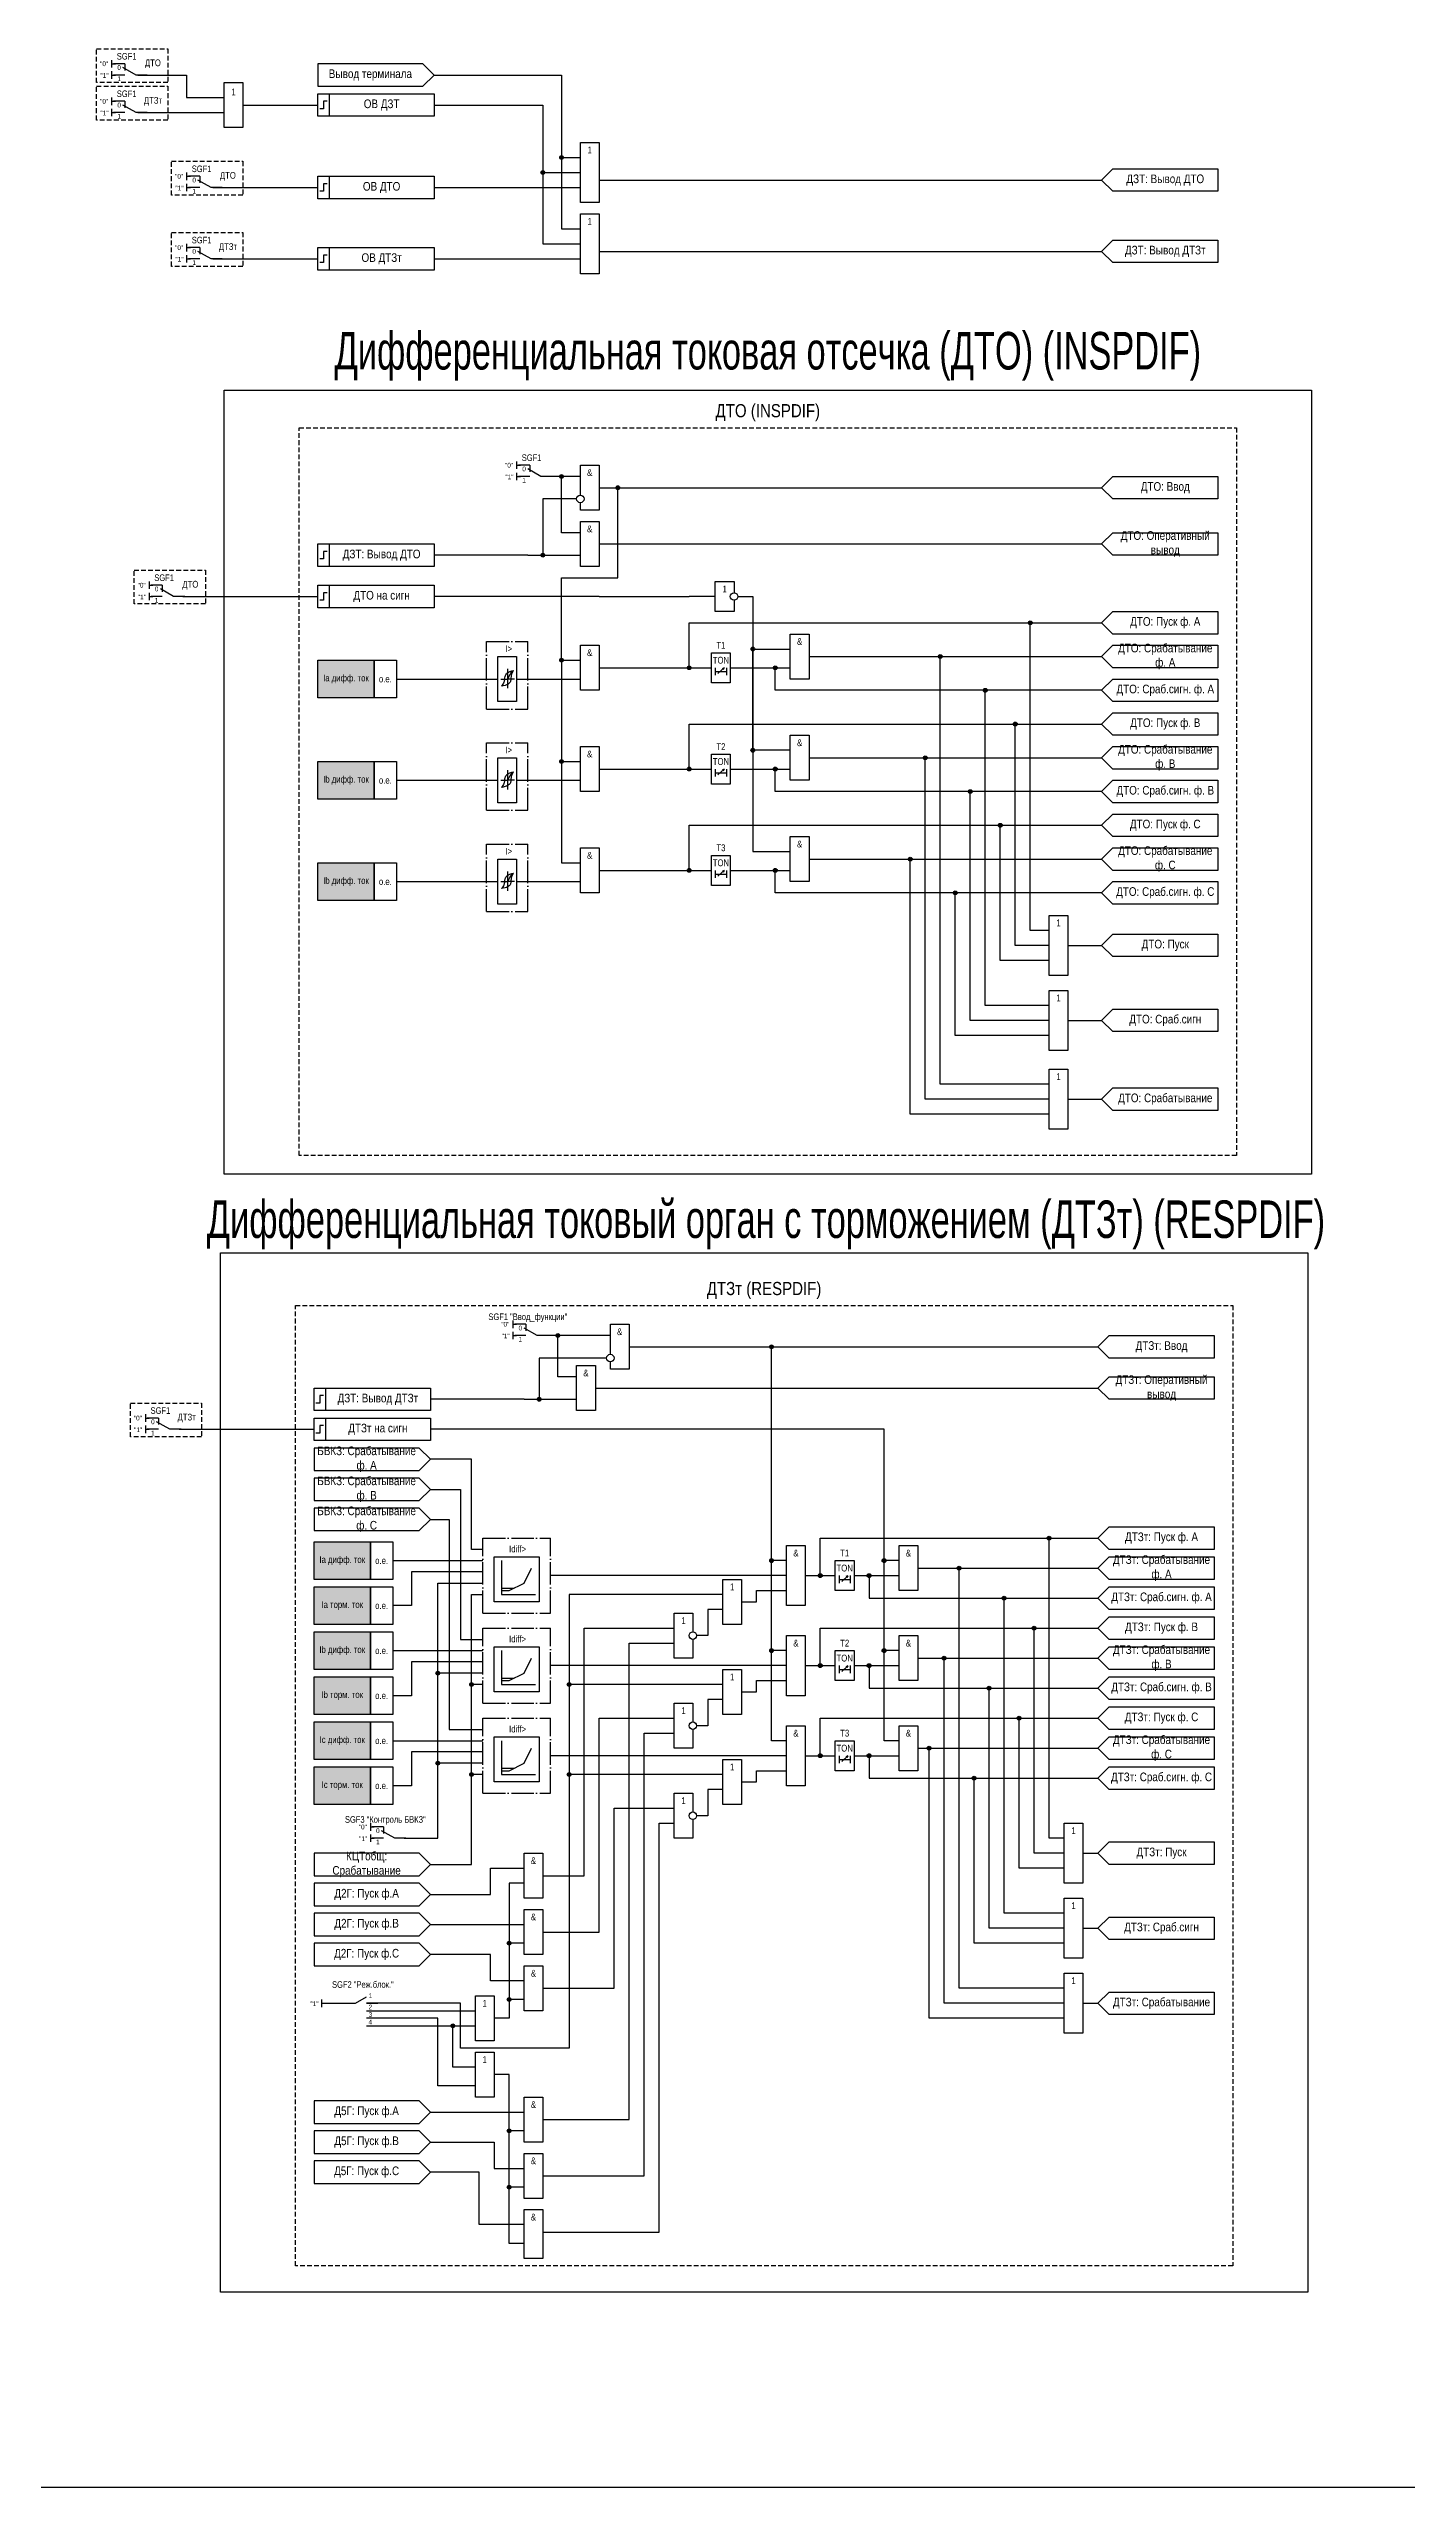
# Model space of a CAD drawing. Header units: millimetres. Extents: x -578 to 4001, y -1196 to 139.
# Drawn here: x -47 to 316, y -518 to 132 of the extents above; entities that cross this region are included whole.
import ezdxf
from ezdxf.enums import TextEntityAlignment as Align

# ---------------------------------------------------------------- set-up
doc = ezdxf.new("R2010")
doc.units = ezdxf.units.MM
doc.linetypes.add('ACAD_ISO04W100', pattern=[30, 24, -3, 0, -3])
doc.linetypes.add('штриховая2', pattern=[0.375, 0.25, -0.125])
doc.layers.add('invisible', color=252, linetype='Continuous', plot=False)
doc.layers.add('TEXT', color=7, linetype='Continuous', lineweight=25)
doc.layers.add('Основная', color=7, linetype='Continuous')
doc.styles.add('1.8_Gost_RD', font='ARIALN.TTF', dxfattribs={"height": 1.8})
doc.styles.add('2.5_Gost_RD', font='ARIALN.TTF', dxfattribs={"height": 2.5})
doc.styles.add('3.5_Gost_RD', font='ARIALN.TTF', dxfattribs={"height": 3.5})
doc.styles.add('Вывод', font='ARIALN.TTF', dxfattribs={"height": 2.5})
doc.styles.add('Компонент', font='ARIALN.TTF', dxfattribs={"height": 3.5})

# ---------------------------------------------------------------- blocks, each defined once
blk = doc.blocks.new('Точка')
at = {"ltscale": 100}
h = blk.add_hatch(color=256, dxfattribs=at)
h.dxf.hatch_style = 1
edge = h.paths.add_edge_path()
edge.add_arc((0, 0), 0.5, 0, 360)
blk.add_circle((0, 0), 0.5, dxfattribs=at)
blk = doc.blocks.new('*U898')
at = {"layer": 'Основная', "linetype": 'ACAD_ISO04W100', "ltscale": 0.25}
for p, q in [((0, 0), (11, 0)), ((0, -18), (0, 0)), ((11, -18), (11, 0)), ((0, -18), (11, -18))]:
    blk.add_line(p, q, dxfattribs=at)
at = {"layer": 'Основная', "style": 'Компонент'}
blk.add_attdef('ОУ', text='', height=3.5, dxfattribs=at).set_placement((11, 0), align=Align.MIDDLE_CENTER)
blk = doc.blocks.new('*U1018')
at = {"layer": 'Основная', "linetype": 'ACAD_ISO04W100', "ltscale": 0.25}
for p, q in [((0, 0), (18, 0)), ((0, -20), (0, 0)), ((18, -20), (18, 0)), ((0, -20), (18, -20))]:
    blk.add_line(p, q, dxfattribs=at)
at = {"layer": 'Основная', "style": 'Компонент'}
blk.add_attdef('ОУ', text='', height=3.5, dxfattribs=at).set_placement((18, 0), align=Align.MIDDLE_CENTER)
blk = doc.blocks.new('*U956')
at = {"layer": 'Основная', "color": 0}
blk.add_line((0, 0), (6, 3.4), dxfattribs=at)
blk = doc.blocks.new('*U1017')
at = {"layer": 'Основная', "color": 0}
for p, q in [((-9, 0), (-3, 0)), ((3, 0), (9, 0))]:
    blk.add_line(p, q, dxfattribs=at)
at = {"layer": 'Основная', "ltscale": 0.25}
blk.add_blockref('*U956', (-3, 0), dxfattribs=at)
at = {"layer": 'Основная'}
for tag, height, style, p in [('ОУ', 3.5, 'Компонент', (1, 10)), ('В2', 2.5, 'Вывод', (5, 4)), ('В1', 2.5, 'Вывод', (5, -2))]:
    blk.add_attdef(tag, text='', height=height, dxfattribs=dict(at, style=style)).set_placement(p, align=Align.MIDDLE_CENTER)
blk = doc.blocks.new('*U958')
at = {"layer": 'Основная', "color": 0}
blk.add_line((0, 0), (7, 4), dxfattribs=at)
at = {"layer": 'Основная', "ltscale": 0.35}
blk.add_line((6, 6), (6, 2.5), dxfattribs=at)
blk = doc.blocks.new('*U985')
at = {"layer": 'Основная', "color": 0}
for p, q in [((-3, 6), (-9, 6)), ((-3, 0), (-9, 0)), ((9, 0), (3, 0))]:
    blk.add_line(p, q, dxfattribs=at)
at = {"layer": 'Основная', "ltscale": 0.25, "xscale": -1}
blk.add_blockref('*U958', (3, 0), dxfattribs=at)
at = {"layer": 'Основная'}
for tag, height, style, p in [('В1', 2.5, 'Вывод', (-14, 6)), ('В2', 2.5, 'Вывод', (-6, 4)), ('ОУ', 3.5, 'Компонент', (-2, 10)), ('В3', 2.5, 'Вывод', (-6, -2))]:
    blk.add_attdef(tag, text='', height=height, dxfattribs=dict(at, style=style)).set_placement(p, align=Align.MIDDLE_CENTER)

msp = doc.modelspace()

# ---------------------------------------------------------------- hatches: boundary and pattern name
at = {"ltscale": 100, "true_color": 0xf7941d}
h = msp.add_hatch(color=30, dxfattribs=at)
h.dxf.hatch_style = 1
h.paths.add_polyline_path([(25, -31), (40, -31), (40, -41), (25, -41)])
h = msp.add_hatch(color=30, dxfattribs=at)
h.dxf.hatch_style = 1
h.paths.add_polyline_path([(25, -58), (40, -58), (40, -68), (25, -68)])
h = msp.add_hatch(color=30, dxfattribs=at)
h.dxf.hatch_style = 1
h.paths.add_polyline_path([(25, -85), (40, -85), (40, -95), (25, -95)])
h = msp.add_hatch(color=30, dxfattribs=at)
h.dxf.hatch_style = 1
h.paths.add_polyline_path([(24, -266), (39, -266), (39, -276), (24, -276)])
h = msp.add_hatch(color=30, dxfattribs=at)
h.dxf.hatch_style = 1
h.paths.add_polyline_path([(24, -278), (39, -278), (39, -288), (24, -288)])
h = msp.add_hatch(color=30, dxfattribs=at)
h.dxf.hatch_style = 1
h.paths.add_polyline_path([(24, -290), (39, -290), (39, -300), (24, -300)])
h = msp.add_hatch(color=30, dxfattribs=at)
h.dxf.hatch_style = 1
h.paths.add_polyline_path([(24, -302), (39, -302), (39, -312), (24, -312)])
h = msp.add_hatch(color=30, dxfattribs=at)
h.dxf.hatch_style = 1
h.paths.add_polyline_path([(24, -314), (39, -314), (39, -324), (24, -324)])
h = msp.add_hatch(color=30, dxfattribs=at)
h.dxf.hatch_style = 1
h.paths.add_polyline_path([(24, -326), (39, -326), (39, -336), (24, -336)])

# ---------------------------------------------------------------- linework, layer by layer
at = {"color": 6, "ltscale": 100}
for p, q in [((-30, 129), (-30, 127)), ((-30, 128), (-29, 128)), ((-30, 126), (-30, 124)), ((-30, 125), (-29, 125)), ((-30, 119), (-30, 117)), ((-30, 118), (-29, 118)), ((-30, 116), (-30, 114)), ((-30, 115), (-29, 115)), ((-10, 99), (-10, 97)), ((-10, 98), (-9, 98)), ((-10, 96), (-10, 94)), ((-10, 95), (-9, 95)), ((-10, 80), (-10, 78)), ((-10, 79), (-9, 79)), ((-10, 77), (-10, 75)), ((-10, 76), (-9, 76)), ((-20, -10), (-20, -12)), ((-20, -11), (-19, -11)), ((-20, -13), (-20, -15)), ((-20, -14), (-19, -14)), ((-21, -232), (-21, -234)), ((-21, -233), (-20, -233)), ((-21, -235), (-21, -237)), ((-21, -236), (-20, -236))]:
    msp.add_line(p, q, dxfattribs=at)
at = {"ltscale": 100}
for p, q in [((78, 22), (78, 20)), ((78, 21), (79, 21)), ((78, 19), (78, 17)), ((78, 18), (79, 18)), ((81, -3), (95, -3)), ((90, -31), (95, -31)), ((77, -207), (77, -209)), ((77, -208), (78, -208)), ((77, -210), (77, -212)), ((77, -211), (78, -211)), ((80, -228), (94, -228)), ((39, -341), (39, -343)), ((39, -342), (40, -342)), ((39, -344), (39, -346)), ((39, -345), (40, -345)), ((-578, -518), (4001, -518))]:
    msp.add_line(p, q, dxfattribs=at)
at = {"color": 7, "ltscale": 100}
for p, q in [((131.7, -34.54), (133.37, -33.05)), ((133.37, -33.05), (132.85, -33.27)), ((133.37, -33.05), (133.11, -33.52)), ((131.7, -61.54), (133.37, -60.05)), ((133.37, -60.05), (132.85, -60.27)), ((133.37, -60.05), (133.11, -60.52)), ((131.7, -88.54), (133.37, -87.05)), ((133.37, -87.05), (132.85, -87.27)), ((133.37, -87.05), (133.11, -87.52)), ((164.7, -276.54), (166.37, -275.05)), ((166.37, -275.05), (165.85, -275.27)), ((166.37, -275.05), (166.11, -275.52)), ((164.7, -300.54), (166.37, -299.05)), ((166.37, -299.05), (165.85, -299.27)), ((166.37, -299.05), (166.11, -299.52)), ((164.7, -324.54), (166.37, -323.05)), ((166.37, -323.05), (165.85, -323.27)), ((166.37, -323.05), (166.11, -323.52))]:
    msp.add_line(p, q, dxfattribs=at)
at = {"color": 6, "linetype": 'штриховая2', "ltscale": 5}
for points in [[(-34, 132), (-15, 132), (-15, 123), (-34, 123)], [(-34, 122), (-15, 122), (-15, 113), (-34, 113)], [(-14, 102), (5, 102), (5, 93), (-14, 93)], [(-14, 83), (5, 83), (5, 74), (-14, 74)], [(-24, -7), (-5, -7), (-5, -16), (-24, -16)], [(-25, -229), (-6, -229), (-6, -238), (-25, -238)]]:
    msp.add_lwpolyline(points, close=True, dxfattribs=at)
at = {"color": 6, "ltscale": 100}
for points in [[(-23, 125), (-10, 125), (-10, 119), (0, 119)], [(-23, 115), (0, 115)]]:
    msp.add_lwpolyline(points, dxfattribs=at)
at = {"ltscale": 100}
for points in [[(56, 125), (53, 128), (25, 128), (25, 122), (53, 122), (56, 125)], [(56, 125), (90, 125), (90, 84), (95, 84)], [(56, 125), (90, 125), (90, 103), (95, 103)], [(56, 117), (85, 117), (85, 99), (95, 99)], [(56, 117), (85, 117), (85, 80), (95, 80)], [(56, 95), (95, 95)], [(100, 97), (234, 97)], [(100, 78), (234, 78)], [(56, 76), (95, 76)], [(95, 3), (90, 3), (90, 18), (85, 18)], [(95, 18), (90, 18)], [(90, -31), (90, -31), (90, -9), (105, -9), (105, 15)], [(100, 15), (234, 15)], [(94, 12), (85, 12), (85, -3)], [(95, 3), (90, 3)], [(100, 0), (234, 0)], [(81, -3), (62, -3), (62, -3), (56, -3)], [(136, -15), (136, -18), (131, -18), (131, -10), (136, -10), (136, -13)], [(100, -14), (56, -14)], [(100, -14), (124, -14)], [(131, -14), (124, -14), (124, -14)], [(137, -14), (141, -14), (141, -82), (151, -82)], [(124, -33), (124, -21), (234, -21)], [(220, -103), (215, -103), (215, -21)], [(90, -31), (90, -31), (90, -58), (95, -58)], [(151, -55), (141, -55), (141, -28)], [(141, -28), (151, -28)], [(156, -30), (234, -30)], [(220, -144), (191, -144), (191, -30)], [(131, -33), (131, -35)], [(131, -34), (134, -34)], [(134, -33), (134, -35)], [(234, -39), (147, -39), (147, -33)], [(220, -123), (203, -123), (203, -39)], [(124, -60), (124, -48), (234, -48)], [(220, -107), (211, -107), (211, -48)], [(90, -58), (90, -58), (90, -85), (95, -85)], [(156, -57), (234, -57)], [(220, -148), (187, -148), (187, -57)], [(131, -60), (131, -62)], [(131, -61), (134, -61)], [(134, -60), (134, -62)], [(234, -66), (147, -66), (147, -60)], [(220, -127), (199, -127), (199, -66)], [(124, -87), (124, -75), (234, -75)], [(220, -111), (207, -111), (207, -75)], [(156, -84), (234, -84)], [(220, -152), (183, -152), (183, -84)], [(131, -87), (131, -89)], [(131, -88), (134, -88)], [(134, -87), (134, -89)], [(234, -93), (147, -93), (147, -87)], [(220, -131), (195, -131), (195, -93)], [(225, -107), (234, -107)], [(225, -127), (234, -127)], [(225, -148), (234, -148)], [(94, -222), (89, -222), (89, -211), (84, -211)], [(103, -211), (89, -211)], [(108, -214), (233, -214)], [(150, -271), (146, -271), (146, -214)], [(102, -217), (84, -217), (84, -228)], [(94, -222), (89, -222)], [(99, -225), (233, -225)], [(80, -228), (61, -228), (61, -228), (55, -228)], [(180, -271), (176, -271), (176, -236), (55, -236)], [(69, -268), (66, -268), (66, -244), (55, -244)], [(55, -252), (63, -252), (63, -292), (69, -292)], [(55, -260), (60, -260), (60, -316), (69, -316)], [(159, -275), (159, -265), (233, -265)], [(224, -345), (220, -345), (220, -265)], [(74, -271), (74, -280)], [(74, -279), (76, -279), (80, -277), (82, -273)], [(150, -295), (146, -295), (146, -271)], [(180, -295), (176, -295), (176, -271)], [(69, -274), (50, -274), (50, -283), (45, -283)], [(48, -345), (57, -345), (57, -277), (69, -277)], [(74, -278.31), (77.39, -278.31)], [(150, -275), (87, -275)], [(138, -282), (142, -282), (142, -279), (150, -279)], [(164, -275), (164, -277)], [(164, -276), (167, -276)], [(167, -275), (167, -277)], [(168, -275), (180, -275)], [(172, -275), (172, -281), (233, -281)], [(185, -273), (233, -273)], [(224, -385), (196, -385), (196, -273)], [(133, -280), (92, -280), (92, -401), (63, -401), (63, -389), (38, -389)], [(55, -352), (66, -352), (66, -280), (69, -280)], [(74, -280), (83, -280)], [(133, -284), (129, -284), (129, -291), (126, -291)], [(224, -365), (208, -365), (208, -281)], [(85, -355), (96, -355), (96, -289), (120, -289)], [(159, -299), (159, -289), (233, -289)], [(224, -349), (216, -349), (216, -289)], [(69, -298), (50, -298), (50, -307), (45, -307)], [(74, -295), (74, -304)], [(74, -303), (76, -303), (80, -301), (82, -297)], [(85, -420), (108, -420), (108, -293), (120, -293)], [(150, -299), (87, -299)], [(150, -319), (146, -319), (146, -295)], [(168, -299), (180, -299)], [(172, -299), (172, -305), (233, -305)], [(180, -319), (176, -319), (176, -295)], [(185, -297), (233, -297)], [(224, -389), (192, -389), (192, -297)], [(69, -301), (57, -301)], [(69, -304), (66, -304)], [(74, -302.31), (77.39, -302.31)], [(74, -304), (83, -304)], [(133, -304), (92, -304)], [(138, -306), (142, -306), (142, -303), (150, -303)], [(164, -299), (164, -301)], [(164, -300), (167, -300)], [(167, -299), (167, -301)], [(224, -369), (204, -369), (204, -305)], [(133, -308), (129, -308), (129, -315), (126, -315)], [(85, -370), (100, -370), (100, -313), (120, -313)], [(85, -435), (112, -435), (112, -317), (120, -317)], [(159, -323), (159, -313), (233, -313)], [(224, -353), (212, -353), (212, -313)], [(69, -322), (50, -322), (50, -331), (45, -331)], [(69, -325), (57, -325)], [(74, -319), (74, -328)], [(74, -327), (76, -327), (80, -325), (82, -321)], [(150, -323), (87, -323)], [(164, -323), (164, -325)], [(164, -324), (167, -324)], [(167, -323), (167, -325)], [(168, -323), (180, -323)], [(172, -323), (172, -329), (233, -329)], [(185, -321), (233, -321)], [(224, -393), (188, -393), (188, -321)], [(69, -328), (66, -328)], [(74, -326.31), (77.39, -326.31)], [(74, -328), (83, -328)], [(133, -328), (92, -328)], [(138, -330), (142, -330), (142, -327), (150, -327)], [(224, -373), (200, -373), (200, -329)], [(85, -385), (104, -385), (104, -337), (120, -337)], [(133, -332), (129, -332), (129, -339), (126, -339)], [(85, -450), (116, -450), (116, -341), (120, -341)], [(229, -349), (233, -349)], [(55, -360), (71, -360), (71, -353), (80, -353)], [(80, -357), (76, -357), (76, -393), (72, -393)], [(55, -368), (80, -368)], [(229, -369), (233, -369)], [(80, -383), (71, -383), (71, -376), (55, -376)], [(80, -373), (76, -373)], [(26, -389), (35, -389)], [(80, -388), (76, -388)], [(229, -389), (233, -389)], [(38, -391), (67, -391)], [(67, -411), (57, -411), (57, -393), (38, -393)], [(38, -395), (67, -395)], [(67, -406), (61, -406), (61, -395)], [(80, -453), (76, -453), (76, -408), (72, -408)], [(55, -418), (80, -418)], [(55, -426), (72, -426), (72, -433), (80, -433)], [(80, -423), (76, -423)], [(80, -448), (68, -448), (68, -434), (55, -434)], [(80, -438), (76, -438)], [(80, -453), (76, -453)]]:
    msp.add_lwpolyline(points, dxfattribs=at)
at = {"color": 6, "ltscale": 100}
msp.add_lwpolyline([(0, 123), (5, 123), (5, 111), (0, 111)], close=True, dxfattribs=at)
at = {"ltscale": 100}
for points in [[(25, 120), (28, 120), (28, 114), (25, 114)], [(25, 120), (56, 120), (56, 114), (25, 114)], [(95, 107), (100, 107), (100, 91), (95, 91)], [(25, 98), (28, 98), (28, 92), (25, 92)], [(25, 98), (56, 98), (56, 92), (25, 92)], [(265, 94), (237, 94), (234, 97), (237, 100), (265, 100)], [(95, 88), (100, 88), (100, 72), (95, 72)], [(25, 79), (28, 79), (28, 73), (25, 73)], [(25, 79), (56, 79), (56, 73), (25, 73)], [(265, 75), (237, 75), (234, 78), (237, 81), (265, 81)], [(25, -31), (40, -31), (40, -41), (25, -41)], [(40, -31), (46, -31), (46, -41), (40, -41)], [(130, -29), (135, -29), (135, -37), (130, -37)], [(25, -58), (40, -58), (40, -68), (25, -68)], [(40, -58), (46, -58), (46, -68), (40, -68)], [(130, -56), (135, -56), (135, -64), (130, -64)], [(130, -83), (135, -83), (135, -91), (130, -91)], [(25, -85), (40, -85), (40, -95), (25, -95)], [(40, -85), (46, -85), (46, -95), (40, -95)], [(220, -99), (225, -99), (225, -115), (220, -115)], [(220, -119), (225, -119), (225, -135), (220, -135)], [(220, -140), (225, -140), (225, -156), (220, -156)], [(24, -266), (39, -266), (39, -276), (24, -276)], [(39, -266), (45, -266), (45, -276), (39, -276)], [(150, -267), (155, -267), (155, -283), (150, -283)], [(163, -271), (168, -271), (168, -279), (163, -279)], [(24, -278), (39, -278), (39, -288), (24, -288)], [(39, -278), (45, -278), (45, -288), (39, -288)], [(24, -290), (39, -290), (39, -300), (24, -300)], [(39, -290), (45, -290), (45, -300), (39, -300)], [(150, -291), (155, -291), (155, -307), (150, -307)], [(163, -295), (168, -295), (168, -303), (163, -303)], [(24, -302), (39, -302), (39, -312), (24, -312)], [(39, -302), (45, -302), (45, -312), (39, -312)], [(24, -314), (39, -314), (39, -324), (24, -324)], [(39, -314), (45, -314), (45, -324), (39, -324)], [(150, -315), (155, -315), (155, -331), (150, -331)], [(163, -319), (168, -319), (168, -327), (163, -327)], [(24, -326), (39, -326), (39, -336), (24, -336)], [(39, -326), (45, -326), (45, -336), (39, -336)], [(224, -341), (229, -341), (229, -357), (224, -357)], [(224, -361), (229, -361), (229, -377), (224, -377)], [(224, -381), (229, -381), (229, -397), (224, -397)]]:
    msp.add_lwpolyline(points, close=True, dxfattribs=at)
at = {"lineweight": 30, "ltscale": 100}
for points in [[(27.5, 118), (26.5, 118), (26.5, 116), (25.5, 116)], [(27.5, 96), (26.5, 96), (26.5, 94), (25.5, 94)], [(27.5, 77), (26.5, 77), (26.5, 75), (25.5, 75)]]:
    msp.add_lwpolyline(points, dxfattribs=at)
at = {"color": 2, "ltscale": 100}
for points in [[(0, 41), (290, 41), (290, -168), (0, -168)], [(-1, -189), (289, -189), (289, -466), (-1, -466)]]:
    msp.add_lwpolyline(points, close=True, dxfattribs=at)
at = {"layer": 'invisible', "color": 6, "ltscale": 100}
for p, q in [((-11, -14), (25, -14)), ((-12, -236), (24, -236))]:
    msp.add_line(p, q, dxfattribs=at)
for points in [[(5, 117), (25, 117)], [(-3, 95), (25, 95)], [(-3, 76), (25, 76)]]:
    msp.add_lwpolyline(points, dxfattribs=at)
at = {"layer": 'Основная', "ltscale": 100}
for p, q in [((73, -31.5), (73, -30)), ((73, -30), (78, -30)), ((73, -39), (73, -31)), ((78, -30), (78, -36)), ((73, -42), (73, -39)), ((78, -36), (95, -36)), ((78, -36), (78, -42)), ((78, -42), (73, -42)), ((73, -58.5), (73, -57)), ((73, -57), (78, -57)), ((73, -66), (73, -58)), ((78, -57), (78, -63)), ((78, -63), (95, -63)), ((78, -63), (78, -69)), ((73, -69), (73, -66)), ((78, -69), (73, -69)), ((73, -85.5), (73, -84)), ((73, -84), (78, -84)), ((78, -84), (78, -90)), ((73, -93), (73, -85)), ((78, -90), (95, -90)), ((78, -90), (78, -96)), ((73, -96), (73, -93)), ((78, -96), (73, -96)), ((72, -271.5), (72, -270)), ((72, -270), (84, -270)), ((72, -279), (72, -271)), ((84, -270), (84, -276)), ((72, -282), (72, -279)), ((84, -276), (84, -282)), ((84, -282), (72, -282)), ((72, -295.5), (72, -294)), ((72, -294), (84, -294)), ((72, -303), (72, -295)), ((84, -294), (84, -300)), ((72, -306), (72, -303)), ((84, -300), (84, -306)), ((84, -306), (72, -306)), ((72, -319.5), (72, -318)), ((72, -318), (84, -318)), ((84, -318), (84, -324)), ((72, -327), (72, -319)), ((84, -324), (84, -330)), ((72, -330), (72, -327)), ((84, -330), (72, -330)), ((26, -388), (26, -390))]:
    msp.add_line(p, q, dxfattribs=at)
at = {"layer": 'Основная', "color": 7, "ltscale": 100}
for p, q in [((46, -36), (73, -36)), ((73.79, -36), (75.6, -36)), ((77.42, -36), (75.6, -36)), ((46, -63), (73, -63)), ((73.79, -63), (75.6, -63)), ((77.42, -63), (75.6, -63)), ((46, -90), (73, -90)), ((73.79, -90), (75.6, -90)), ((77.42, -90), (75.6, -90)), ((45, -271), (69, -271)), ((45, -295), (69, -295)), ((45, -319), (69, -319))]:
    msp.add_line(p, q, dxfattribs=at)
at = {"layer": 'Основная'}
for p, q in [((75.6, -33.28), (75.6, -38.48)), ((75.6, -60.28), (75.6, -65.48)), ((75.6, -87.28), (75.6, -92.48))]:
    msp.add_line(p, q, dxfattribs=at)
at = {"layer": 'Основная', "linetype": 'штриховая2', "ltscale": 5}
for points in [[(20, 31), (270, 31), (270, -163), (20, -163)], [(19, -203), (269, -203), (269, -459), (19, -459)]]:
    msp.add_lwpolyline(points, close=True, dxfattribs=at)
at = {"layer": 'Основная', "ltscale": 100}
for points in [[(95, 13), (95, 21), (100, 21), (100, 9), (95, 9), (95, 11)], [(100, -33), (130, -33), (130, -33), (130, -33)], [(135, -33), (151, -33)], [(100, -60), (130, -60), (130, -60), (130, -60)], [(135, -60), (151, -60)], [(100, -87), (130, -87), (130, -87), (130, -87)], [(135, -87), (151, -87)], [(103, -216), (103, -208), (108, -208), (108, -220), (103, -220), (103, -218)], [(155, -275), (163, -275), (163, -275), (163, -275)], [(125, -292), (125, -297), (120, -297), (120, -285), (125, -285), (125, -290)], [(155, -299), (163, -299), (163, -299), (163, -299)], [(125, -316), (125, -321), (120, -321), (120, -309), (125, -309), (125, -314)], [(155, -323), (163, -323), (163, -323), (163, -323)], [(125, -340), (125, -345), (120, -345), (120, -333), (125, -333), (125, -338)]]:
    msp.add_lwpolyline(points, dxfattribs=at)
for points in [[(265, 18), (265, 12), (237, 12), (234, 15), (237, 18)], [(25, 0), (28, 0), (28, -6), (25, -6)], [(25, 0), (56, 0), (56, -6), (25, -6)], [(95, 6), (100, 6), (100, -6), (95, -6)], [(265, 3), (265, -3), (237, -3), (234, 0), (237, 3)], [(25, -11), (28, -11), (28, -17), (25, -17)], [(25, -11), (56, -11), (56, -17), (25, -17)], [(265, -18), (265, -24), (237, -24), (234, -21), (237, -18)], [(151, -24), (156, -24), (156, -36), (151, -36)], [(95, -27), (100, -27), (100, -39), (95, -39)], [(265, -27), (265, -33), (237, -33), (234, -30), (237, -27)], [(265, -36), (265, -42), (237, -42), (234, -39), (237, -36)], [(265, -45), (265, -51), (237, -51), (234, -48), (237, -45)], [(151, -51), (156, -51), (156, -63), (151, -63)], [(95, -54), (100, -54), (100, -66), (95, -66)], [(265, -54), (265, -60), (237, -60), (234, -57), (237, -54)], [(265, -63), (265, -69), (237, -69), (234, -66), (237, -63)], [(265, -72), (265, -78), (237, -78), (234, -75), (237, -72)], [(95, -81), (100, -81), (100, -93), (95, -93)], [(151, -78), (156, -78), (156, -90), (151, -90)], [(265, -81), (265, -87), (237, -87), (234, -84), (237, -81)], [(265, -90), (265, -96), (237, -96), (234, -93), (237, -90)], [(265, -104), (265, -110), (237, -110), (234, -107), (237, -104)], [(265, -124), (265, -130), (237, -130), (234, -127), (237, -124)], [(265, -145), (265, -151), (237, -151), (234, -148), (237, -145)], [(264, -211), (264, -217), (236, -217), (233, -214), (236, -211)], [(94, -219), (99, -219), (99, -231), (94, -231)], [(24, -225), (27, -225), (27, -231), (24, -231)], [(24, -225), (55, -225), (55, -231), (24, -231)], [(264, -222), (264, -228), (236, -228), (233, -225), (236, -222)], [(24, -233), (27, -233), (27, -239), (24, -239)], [(24, -233), (55, -233), (55, -239), (24, -239)], [(24, -241), (24, -247), (52, -247), (55, -244), (52, -241)], [(24, -249), (24, -255), (52, -255), (55, -252), (52, -249)], [(24, -257), (24, -263), (52, -263), (55, -260), (52, -257)], [(264, -262), (264, -268), (236, -268), (233, -265), (236, -262)], [(180, -267), (185, -267), (185, -279), (180, -279)], [(264, -270), (264, -276), (236, -276), (233, -273), (236, -270)], [(133, -276), (138, -276), (138, -288), (133, -288)], [(264, -278), (264, -284), (236, -284), (233, -281), (236, -278)], [(264, -286), (264, -292), (236, -292), (233, -289), (236, -286)], [(180, -291), (185, -291), (185, -303), (180, -303)], [(264, -294), (264, -300), (236, -300), (233, -297), (236, -294)], [(133, -300), (138, -300), (138, -312), (133, -312)], [(264, -302), (264, -308), (236, -308), (233, -305), (236, -302)], [(264, -310), (264, -316), (236, -316), (233, -313), (236, -310)], [(180, -315), (185, -315), (185, -327), (180, -327)], [(264, -318), (264, -324), (236, -324), (233, -321), (236, -318)], [(133, -324), (138, -324), (138, -336), (133, -336)], [(264, -326), (264, -332), (236, -332), (233, -329), (236, -326)], [(24, -349), (24, -355), (52, -355), (55, -352), (52, -349)], [(80, -349), (85, -349), (85, -361), (80, -361)], [(264, -346), (264, -352), (236, -352), (233, -349), (236, -346)], [(24, -357), (24, -363), (52, -363), (55, -360), (52, -357)], [(80, -364), (85, -364), (85, -376), (80, -376)], [(24, -365), (24, -371), (52, -371), (55, -368), (52, -365)], [(264, -366), (264, -372), (236, -372), (233, -369), (236, -366)], [(24, -373), (24, -379), (52, -379), (55, -376), (52, -373)], [(80, -379), (85, -379), (85, -391), (80, -391)], [(67, -387), (72, -387), (72, -399), (67, -399)], [(264, -386), (264, -392), (236, -392), (233, -389), (236, -386)], [(67, -402), (72, -402), (72, -414), (67, -414)], [(24, -415), (24, -421), (52, -421), (55, -418), (52, -415)], [(80, -414), (85, -414), (85, -426), (80, -426)], [(24, -423), (24, -429), (52, -429), (55, -426), (52, -423)], [(80, -429), (85, -429), (85, -441), (80, -441)], [(24, -431), (24, -437), (52, -437), (55, -434), (52, -431)], [(80, -444), (85, -444), (85, -457), (80, -457)]]:
    msp.add_lwpolyline(points, close=True, dxfattribs=at)
at = {"layer": 'Основная', "lineweight": 30, "ltscale": 100}
for points in [[(27.5, -2), (26.5, -2), (26.5, -4), (25.5, -4)], [(27.5, -13), (26.5, -13), (26.5, -15), (25.5, -15)], [(26.5, -227), (25.5, -227), (25.5, -229), (24.5, -229)], [(26.5, -235), (25.5, -235), (25.5, -237), (24.5, -237)]]:
    msp.add_lwpolyline(points, dxfattribs=at)
at = {"layer": 'Основная', "ltscale": 100}
for centre in [(95, 12), (136, -14), (103, -217), (125, -291), (125, -315), (125, -339)]:
    msp.add_circle(centre, 1, dxfattribs=at)
at = {"layer": 'Основная'}
for points in [[(74.8, -36.08), (74.6, -36.87), (74, -37.88)], [(76.48, -36.08), (76.25, -36.87), (75.76, -37.33), (74, -37.88)], [(74.8, -36.08), (74.95, -35.29), (75.44, -34.46), (77.2, -33.74)], [(75.6, -36), (76, -35.28), (76.47, -34.4), (77.2, -33.74)], [(76.48, -36.08), (76.6, -35.29), (76.81, -34.46), (77.2, -33.74)], [(74.8, -63.08), (74.6, -63.87), (74, -64.88)], [(76.48, -63.08), (76.25, -63.87), (75.76, -64.33), (74, -64.88)], [(74.8, -63.08), (74.95, -62.29), (75.44, -61.46), (77.2, -60.74)], [(75.6, -63), (76, -62.28), (76.47, -61.4), (77.2, -60.74)], [(76.48, -63.08), (76.6, -62.29), (76.81, -61.46), (77.2, -60.74)], [(74.8, -90.08), (74.6, -90.87), (74, -91.88)], [(76.48, -90.08), (76.25, -90.87), (75.76, -91.33), (74, -91.88)], [(74.8, -90.08), (74.95, -89.29), (75.44, -88.46), (77.2, -87.74)], [(75.6, -90), (76, -89.28), (76.47, -88.4), (77.2, -87.74)], [(76.48, -90.08), (76.6, -89.29), (76.81, -88.46), (77.2, -87.74)]]:
    msp.add_spline(points, degree=3, dxfattribs=at)

# ---------------------------------------------------------------- block references
at = {"ltscale": 100}
for p in [(85, 99), (90, 103)]:
    msp.add_blockref('Точка', p, dxfattribs=at)
at = {"color": 3, "ltscale": 0.25, "xscale": 0.5, "yscale": 0.5, "zscale": 0.5}
msp.add_blockref('*U1017', (36.5, -389), dxfattribs=at).add_auto_attribs({'ОУ': 'SGF2 "Реж.блок."', 'В1': '2', 'В2': '1'})
at = {"layer": 'Основная', "color": 6, "ltscale": 0.25, "xscale": 0.5, "yscale": 0.5, "zscale": 0.5}
for p in [(-25, 125), (-25, 115), (-5, 95), (-5, 76), (-15, -14), (-16, -236)]:
    msp.add_blockref('*U985', p, dxfattribs=at).add_auto_attribs({'ОУ': 'SGF1', 'В1': '"0"', 'В2': '0', 'В3': '1'})
at = {"layer": 'Основная', "ltscale": 0.25, "xscale": 0.5, "yscale": 0.5, "zscale": 0.5}
for p, values in [((83, 18), {'ОУ': 'SGF1', 'В1': '"0"', 'В2': '0', 'В3': '1'}), ((82, -211), {'ОУ': 'SGF1 "Ввод_функции"', 'В1': '"0"', 'В2': '0', 'В3': '1'}), ((44, -345), {'ОУ': 'SGF3 "Контроль БВКЗ"', 'В1': '"0"', 'В2': '0', 'В3': '1'})]:
    msp.add_blockref('*U985', p, dxfattribs=at).add_auto_attribs(values)
at = {"layer": 'Основная', "ltscale": 100}
for p in [(90, 18), (105, 15), (85, -3), (215, -21), (90, -31), (124, -33), (141, -28), (147, -33), (191, -30), (203, -39), (211, -48), (90, -58), (141, -55), (187, -57), (124, -60), (147, -60), (199, -66), (207, -75), (183, -84), (124, -87), (147, -87), (195, -93), (89, -211), (146, -214), (84, -228), (220, -265), (146, -271), (176, -271), (196, -273), (159, -275), (172, -275), (208, -281), (216, -289), (146, -295), (159, -299), (172, -299), (176, -295), (192, -297), (57, -301), (66, -304), (92, -304), (204, -305), (212, -313), (57, -325), (159, -323), (172, -323), (188, -321), (66, -328), (92, -328), (200, -329), (76, -373), (76, -388), (61, -395), (76, -423), (76, -438)]:
    msp.add_blockref('Точка', p, dxfattribs=at)
at = {"layer": 'Основная', "ltscale": 0.25}
for name, p in [('*U898', (70, -26)), ('*U898', (70, -53)), ('*U898', (70, -80)), ('*U1018', (69, -265)), ('*U1018', (69, -289)), ('*U1018', (69, -313))]:
    msp.add_blockref(name, p, dxfattribs=at)

# ---------------------------------------------------------------- texts
at = {"color": 6, "ltscale": 100, "char_height": 1.25, "attachment_point": 1, "style": '3.5_Gost_RD'}
for insert in [(-33, 125.5), (-33, 115.5), (-13, 95.5), (-13, 76.5), (-23, -13.5), (-24, -235.5)]:
    msp.add_mtext_dynamic_manual_height_columns('"1"', width=2, gutter_width=17.5, heights=[0], dxfattribs=dict(at, insert=insert))
at = {"color": 30, "ltscale": 100, "attachment_point": 5}
for s, insert, char_height, width, style in [('ДТО', (-19, 128), 1.8, 8, '2.5_Gost_RD'), ('ДТЗт', (-19, 118), 1.8, 8, '2.5_Gost_RD'), ('ДТО', (1, 98), 1.8, 8, '2.5_Gost_RD'), ('ДТЗт', (1, 79), 1.8, 8, '2.5_Gost_RD'), ('{\\W0.8;\\C3;Дифференциальная токовая отсечка (ДТО) (INSPDIF)}', (145, 50), 10, 290, '3.5_Gost_RD'), ('\\pt108.5;ДТО (INSPDIF)', (145, 35), 3.5, 250, '3.5_Gost_RD'), ('ДТО', (-9, -11), 1.8, 8, '2.5_Gost_RD'), ('{\\W0.8;\\C3;Дифференциальная токовый орган с торможением (ДТЗт) (RESPDIF)}', (144.5, -181.5), 10, 341, '3.5_Gost_RD'), ('\\pt108.5;ДТЗт (RESPDIF)', (144, -199), 3.5, 250, '3.5_Gost_RD'), ('ДТЗт', (-10, -233), 1.8, 8, '2.5_Gost_RD')]:
    msp.add_mtext(s, dxfattribs=dict(at, insert=insert, char_height=char_height, width=width, style=style))
at = {"color": 0, "ltscale": 100, "insert": (39, 125), "char_height": 2.3, "width": 28, "attachment_point": 5, "style": '2.5_Gost_RD'}
msp.add_mtext('{\\C256;Вывод терминала}', dxfattribs=at)
at = {"color": 6, "ltscale": 100, "insert": (2.5, 120.5), "char_height": 1.8, "width": 5, "attachment_point": 5, "style": '2.5_Gost_RD'}
msp.add_mtext('1', dxfattribs=at)
at = {"ltscale": 100, "char_height": 1.8, "attachment_point": 5}
for s, insert, width, style in [('1', (97.5, 105), 5, '2.5_Gost_RD'), ('1', (97.5, 86), 5, '2.5_Gost_RD'), ('1', (133.5, -12), 5, '2.5_Gost_RD'), ('TON', (132.5, -31), 5, '2.5_Gost_RD'), ('T1', (132.5, -27), 5, '2.5_Gost_RD'), ('Ia дифф. ток', (32.5, -36), 15, '1.8_Gost_RD'), ('о.е.', (43, -36), 6, '1.8_Gost_RD'), ('TON', (132.5, -58), 5, '2.5_Gost_RD'), ('T2', (132.5, -54), 5, '2.5_Gost_RD'), ('Ib дифф. ток', (32.5, -63), 15, '1.8_Gost_RD'), ('о.е.', (43, -63), 6, '1.8_Gost_RD'), ('TON', (132.5, -85), 5, '2.5_Gost_RD'), ('T3', (132.5, -81), 5, '2.5_Gost_RD'), ('Ib дифф. ток', (32.5, -90), 15, '1.8_Gost_RD'), ('о.е.', (43, -90), 6, '1.8_Gost_RD'), ('Ia дифф. ток', (31.5, -271), 15, '1.8_Gost_RD'), ('о.е.', (42, -271), 6, '1.8_Gost_RD'), ('TON', (165.5, -273), 5, '2.5_Gost_RD'), ('T1', (165.5, -269), 5, '2.5_Gost_RD'), ('Ia торм. ток', (31.5, -283), 15, '1.8_Gost_RD'), ('о.е.', (42, -283), 6, '1.8_Gost_RD'), ('T2', (165.5, -293), 5, '2.5_Gost_RD'), ('Ib дифф. ток', (31.5, -295), 15, '1.8_Gost_RD'), ('о.е.', (42, -295), 6, '1.8_Gost_RD'), ('TON', (165.5, -297), 5, '2.5_Gost_RD'), ('Ib торм. ток', (31.5, -307), 15, '1.8_Gost_RD'), ('о.е.', (42, -307), 6, '1.8_Gost_RD'), ('Ic дифф. ток', (31.5, -319), 15, '1.8_Gost_RD'), ('о.е.', (42, -319), 6, '1.8_Gost_RD'), ('T3', (165.5, -317), 5, '2.5_Gost_RD'), ('TON', (165.5, -321), 5, '2.5_Gost_RD'), ('Ic торм. ток', (31.5, -331), 15, '1.8_Gost_RD'), ('о.е.', (42, -331), 6, '1.8_Gost_RD')]:
    msp.add_mtext(s, dxfattribs=dict(at, insert=insert, width=width, style=style))
at = {"ltscale": 100, "char_height": 1.25, "attachment_point": 1, "style": '3.5_Gost_RD'}
for insert in [(75, 18.5), (74, -210.5), (36, -344.5)]:
    msp.add_mtext_dynamic_manual_height_columns('"1"', width=2, gutter_width=17.5, heights=[0], dxfattribs=dict(at, insert=insert))
at = {"layer": 'TEXT', "color": 0, "ltscale": 100, "insert": (42, 117), "char_height": 2.3, "width": 28, "attachment_point": 5, "style": '2.5_Gost_RD'}
msp.add_mtext('{\\C256;ОВ ДЗТ}', dxfattribs=at)
at = {"layer": 'TEXT', "ltscale": 100, "attachment_point": 5, "style": '2.5_Gost_RD'}
for s, insert, char_height, width in [('ДЗТ: Вывод ДТО', (251, 97), 2.3, 28), ('ДЗТ: Вывод ДТЗт', (251, 78), 2.3, 28), ('ДЗТ: Вывод ДТО', (42, -3), 2.3, 28), ('ДЗТ: Вывод ДТЗт', (41, -228), 2.3, 28), ('4', (39, -394), 1.25, 2), ('3', (39, -392), 1.25, 2)]:
    msp.add_mtext(s, dxfattribs=dict(at, insert=insert, char_height=char_height, width=width))
at = {"layer": 'Основная', "color": 0, "ltscale": 100, "char_height": 2.3, "width": 28, "attachment_point": 5, "style": '2.5_Gost_RD'}
for s, insert in [('{\\C256;ОВ ДТО}', (42, 95)), ('{\\C256;ОВ ДТЗт}', (42, 76)), ('{\\C256;ДТО: Оперативный вывод}', (251, 0)), ('{\\C256;ДТО: Пуск ф. A}', (251, -21)), ('{\\C256;ДТО: Срабатывание ф. A}', (251, -30)), ('{\\C256;ДТО: Пуск ф. B}', (251, -48)), ('{\\C256;ДТО: Срабатывание ф. B}', (251, -57)), ('{\\C256;ДТО: Сраб.сигн. ф. B}', (251, -66)), ('{\\C256;ДТО: Пуск ф. C}', (251, -75)), ('{\\C256;ДТО: Срабатывание ф. C}', (251, -84)), ('{\\C256;ДТО: Сраб.сигн. ф. С}', (251, -93)), ('{\\C256;ДТО: Пуск}', (251, -107)), ('{\\C256;ДТО: Сраб.сигн}', (251, -127)), ('{\\C256;ДТО: Срабатывание}', (251, -148)), ('{\\C256;ДТЗт: Оперативный вывод}', (250, -225)), ('{\\C256;БВКЗ: Срабатывание ф. A}', (38, -244)), ('{\\C256;БВКЗ: Срабатывание ф. B}', (38, -252)), ('{\\C256;БВКЗ: Срабатывание ф. C}', (38, -260)), ('{\\C256;ДТЗт: Пуск ф. A}', (250, -265)), ('{\\C256;ДТЗт: Срабатывание ф. A}', (250, -273)), ('{\\C256;ДТЗт: Пуск ф. B}', (250, -289)), ('{\\C256;ДТЗт: Срабатывание ф. B}', (250, -297)), ('{\\C256;ДТЗт: Пуск ф. C}', (250, -313)), ('{\\C256;ДТЗт: Срабатывание ф. C}', (250, -321)), ('{\\C256;КЦТобщ: Срабатывание}', (38, -352)), ('{\\C256;ДТЗт: Пуск}', (250, -349)), ('{\\C256;Д2Г: Пуск ф.A}', (38, -360)), ('{\\C256;Д2Г: Пуск ф.B}', (38, -368)), ('{\\C256;Д2Г: Пуск ф.C}', (38, -376)), ('{\\C256;ДТЗт: Срабатывание}', (250, -389)), ('{\\C256;Д5Г: Пуск ф.A}', (38, -418)), ('{\\C256;Д5Г: Пуск ф.B}', (38, -426)), ('{\\C256;Д5Г: Пуск ф.C}', (38, -434))]:
    msp.add_mtext(s, dxfattribs=dict(at, insert=insert))
at = {"layer": 'Основная', "ltscale": 100, "attachment_point": 5, "style": '2.5_Gost_RD'}
for s, insert, char_height, width in [('&', (97.5, 19), 1.8, 5), ('ДТО: Ввод', (251, 15), 2.3, 28), ('&', (97.5, 4), 1.8, 5), ('ДТО на сигн', (42, -14), 2.3, 28), ('&', (153.5, -26), 1.8, 5), ('&', (97.5, -29), 1.8, 5), ('ДТО: Сраб.сигн. ф. A', (251, -39), 2.3, 28), ('&', (97.5, -56), 1.8, 5), ('&', (153.5, -53), 1.8, 5), ('&', (97.5, -83), 1.8, 5), ('&', (153.5, -80), 1.8, 5), ('1', (222.5, -101), 1.8, 5), ('1', (222.5, -121), 1.8, 5), ('1', (222.5, -142), 1.8, 5), ('&', (105.5, -210), 1.8, 5), ('ДТЗт: Ввод', (250, -214), 2.3, 28), ('&', (96.5, -221), 1.8, 5), ('ДТЗт на сигн', (41, -236), 2.3, 28), ('&', (152.5, -269), 1.8, 5), ('&', (182.5, -269), 1.8, 5), ('1', (135.5, -278), 1.8, 5), ('ДТЗт: Сраб.сигн. ф. A', (250, -281), 2.3, 28), ('1', (122.5, -287), 1.8, 5), ('&', (152.5, -293), 1.8, 5), ('&', (182.5, -293), 1.8, 5), ('1', (135.5, -302), 1.8, 5), ('ДТЗт: Сраб.сигн. ф. В', (250, -305), 2.3, 28), ('1', (122.5, -311), 1.8, 5), ('&', (152.5, -317), 1.8, 5), ('&', (182.5, -317), 1.8, 5), ('1', (135.5, -326), 1.8, 5), ('ДТЗт: Сраб.сигн. ф. С', (250, -329), 2.3, 28), ('1', (122.5, -335), 1.8, 5), ('1', (226.5, -343), 1.8, 5), ('&', (82.5, -351), 1.8, 5), ('1', (226.5, -363), 1.8, 5), ('&', (82.5, -366), 1.8, 5), ('ДТЗт: Сраб.сигн', (250, -369), 2.3, 28), ('&', (82.5, -381), 1.8, 5), ('1', (226.5, -383), 1.8, 5), ('1', (69.5, -389), 1.8, 5), ('1', (69.5, -404), 1.8, 5), ('&', (82.5, -416), 1.8, 5), ('&', (82.5, -431), 1.8, 5), ('&', (82.5, -446), 1.8, 5)]:
    msp.add_mtext(s, dxfattribs=dict(at, insert=insert, char_height=char_height, width=width))
at = {"layer": 'Основная', "color": 7, "ltscale": 100, "char_height": 1.8, "attachment_point": 1, "style": '1.8_Gost_RD'}
for s, insert in [('I>', (75, -27)), ('I>', (75, -54)), ('I>', (75, -81)), ('Idiff>', (76, -267)), ('Idiff>', (76, -291)), ('Idiff>', (76, -315))]:
    msp.add_mtext_dynamic_manual_height_columns(s, width=4, gutter_width=17.5, heights=[0], dxfattribs=dict(at, insert=insert))
at = {"layer": 'Основная', "ltscale": 100, "insert": (23, -388.5), "char_height": 1.25, "attachment_point": 1, "style": '3.5_Gost_RD'}
msp.add_mtext_dynamic_manual_height_columns('"1"', width=2, gutter_width=17.5, heights=[0], dxfattribs=at)

doc.saveas('drawing.dxf')
